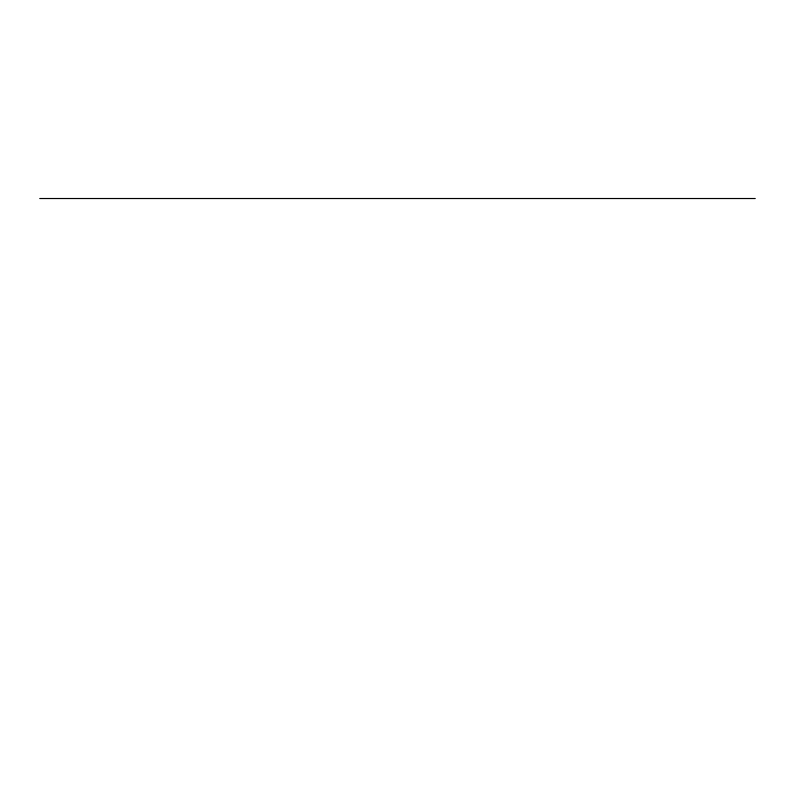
<?xml version="1.0" encoding="UTF-8"?>
<svg xmlns="http://www.w3.org/2000/svg" width="795" height="795" viewBox="0 0 795 795"><rect width="100%" height="100%" fill="white"/><g stroke="black" fill="none" stroke-linecap="round" stroke-linejoin="round"><path stroke-width="1.19" d="M39.75 198.521L755.25 198.521"/></g></svg>
